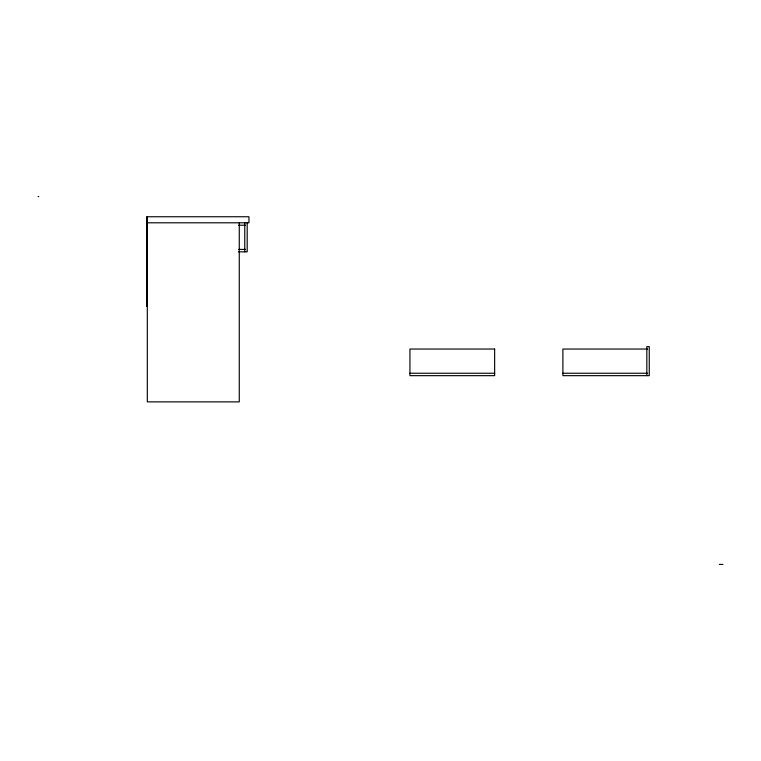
<?xml version="1.0" encoding="UTF-8"?>
<svg xmlns="http://www.w3.org/2000/svg" width="761" height="761" viewBox="0 0 761 761"><rect width="100%" height="100%" fill="white"/><g stroke="black" fill="none" stroke-linecap="round" stroke-linejoin="round"><path stroke-width="1.14" d="M38.05 196.585L38.773 196.585M147.311 222.802L248.952 222.802L248.952 216.752L146.588 216.752L146.588 306.283L147.311 306.283M238.469 225.218L245.527 225.218M238.469 249.418L245.527 249.418M238.469 251.834L247.192 251.834L247.192 222.792M647.592 349.042L562.893 349.042L562.893 375.658L649.257 375.658L649.257 346.616L646.831 346.616L646.831 375.658M409.941 373.242L494.64 373.242M562.893 373.242L647.592 373.242M719.316 564.415L722.95 564.415M244.766 222.792L244.766 251.834M239.268 222.802L239.268 401.875L147.311 401.875L147.311 216.752M146.607 303.867L146.607 306.283M494.64 349.042L409.941 349.042L409.941 375.658L494.64 375.658L494.64 349.042"/></g></svg>
